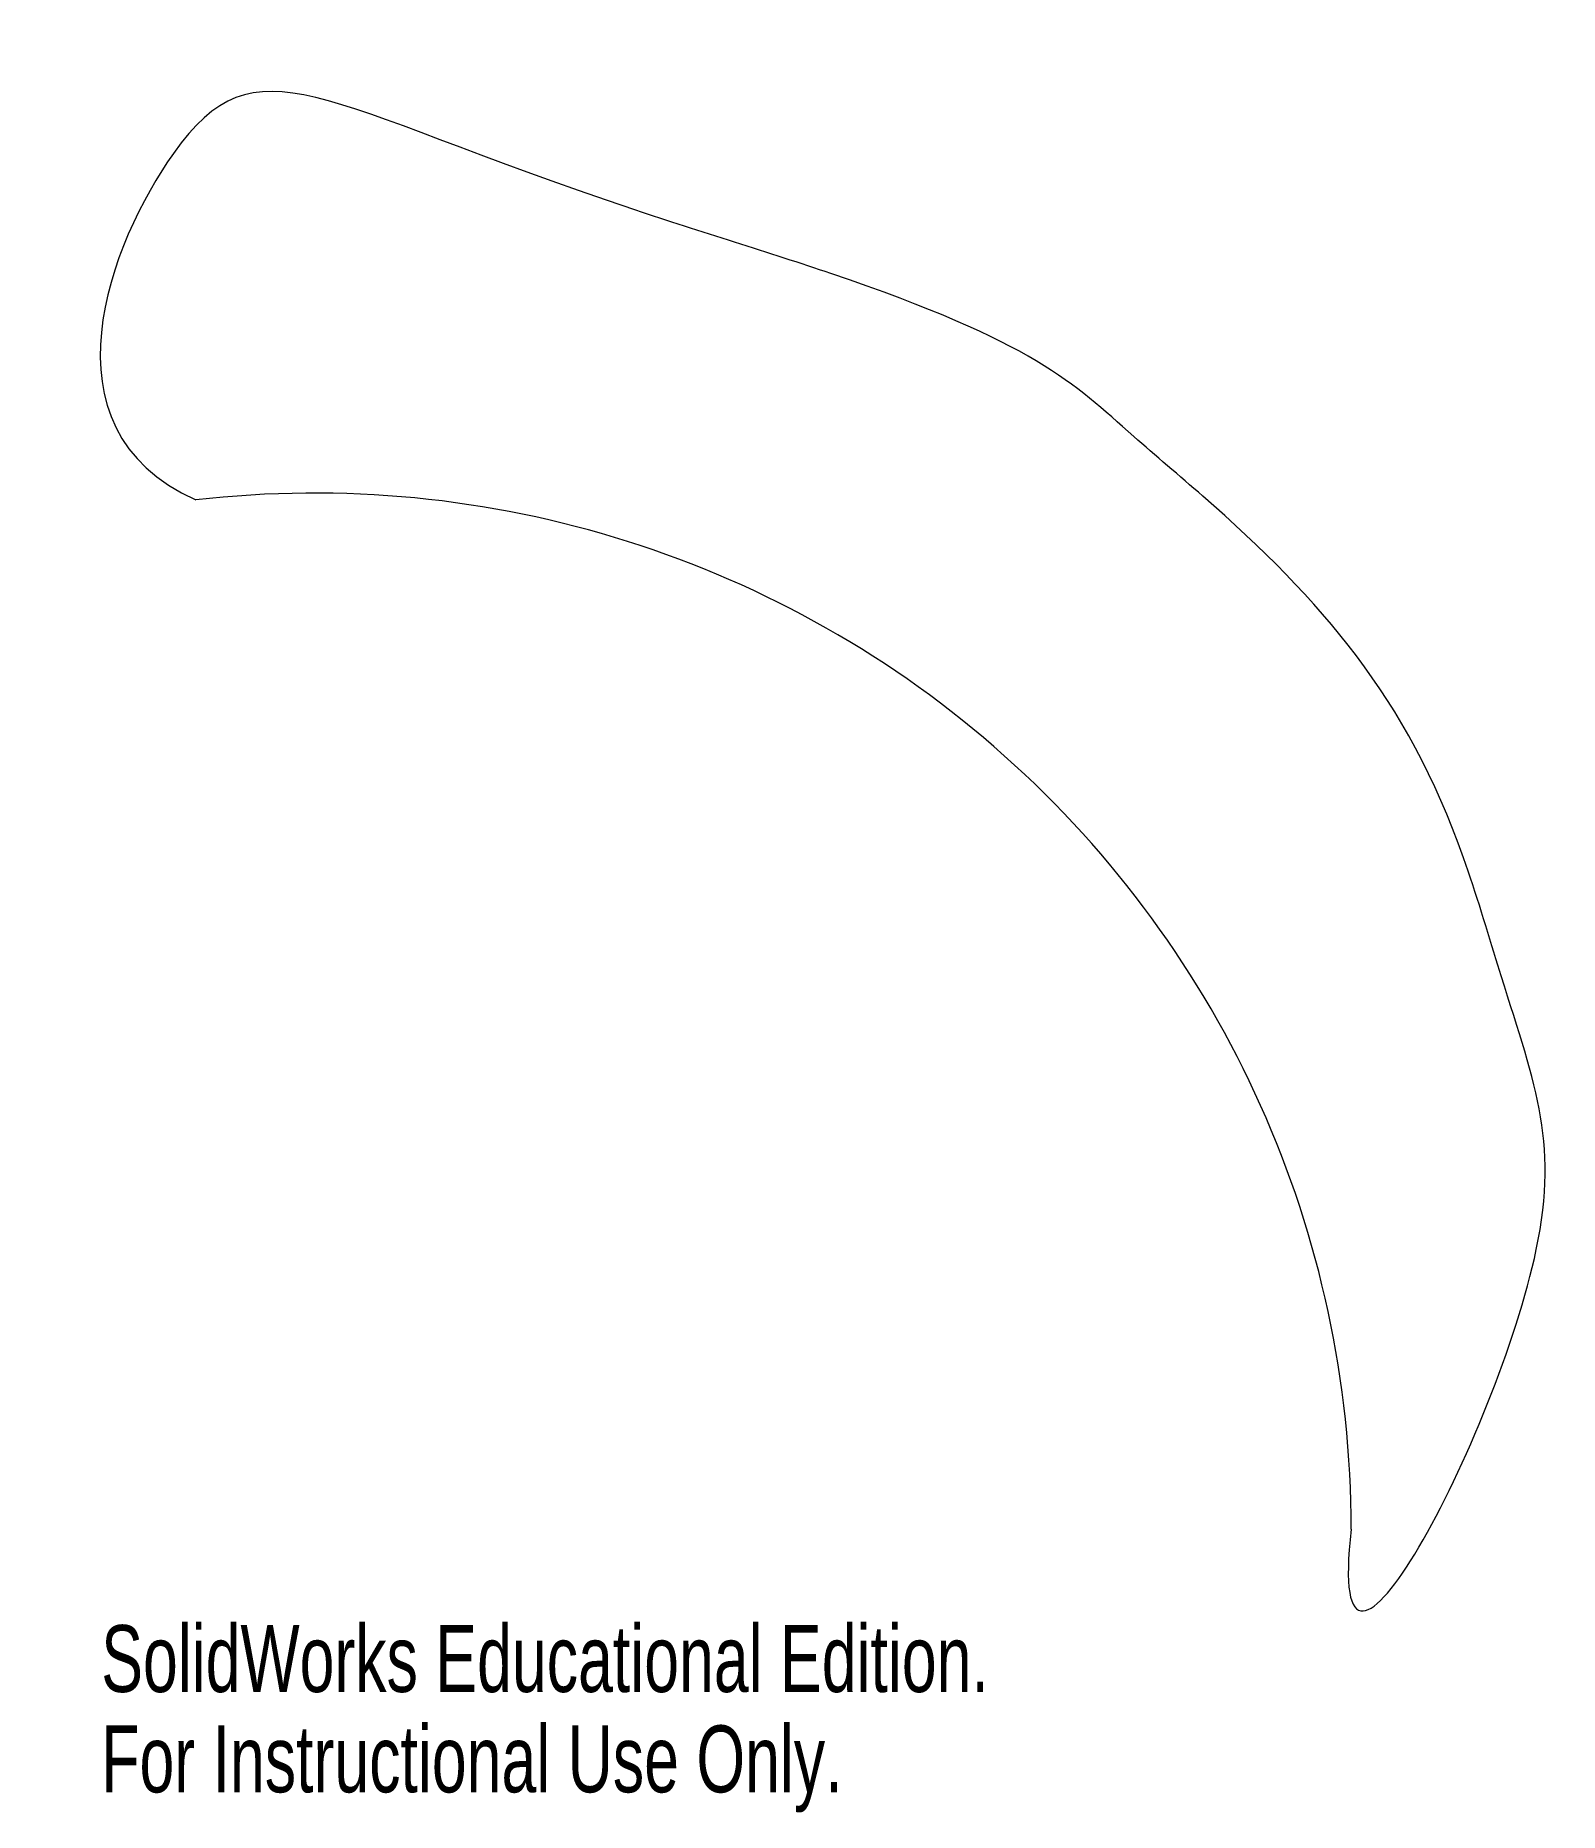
# Model space of a CAD drawing. Header units: millimetres. Extents: x -2 to 9, y -2 to 10.8.
import ezdxf

# ---------------------------------------------------------------- set-up
doc = ezdxf.new("R2010")
doc.units = ezdxf.units.MM
doc.styles.add('SLDTEXTSTYLE0', font='TXT', dxfattribs={"width": 0.7})

msp = doc.modelspace()

# ---------------------------------------------------------------- linework, layer by layer
at = {"color": 7, "linetype": 'Continuous', "lineweight": 15}
msp.add_arc((0, 0), 7.489, 0, 96.5851, dxfattribs=at)
msp.add_open_spline([(7.489, 0), (7.29, -1.704), (9.304, 2.127), (8.752, 3.366), (8.021, 5.862), (7.161, 6.846), (5.574, 8.182), (5.131, 8.659), (0.086, 10.209), (-0.722, 11.158), (-2.016, 7.959), (-0.859, 7.44)], degree=3, knots=[0, 0, 0, 0, 0.227071, 0.363786, 0.40352, 0.584676, 0.619704, 0.718766, 0.747318, 0.892835, 1, 1, 1, 1], dxfattribs=at)

# ---------------------------------------------------------------- texts
at = {"color": 7, "linetype": 'Continuous', "char_height": 0.48336, "attachment_point": 1, "style": 'SLDTEXTSTYLE0'}
for s, insert in [('SolidWorks Educational Edition.', (-1.542, -0.693)), ('For Instructional Use Only.', (-1.542, -1.418))]:
    msp.add_mtext(s, dxfattribs=dict(at, insert=insert))

doc.saveas('drawing.dxf')
